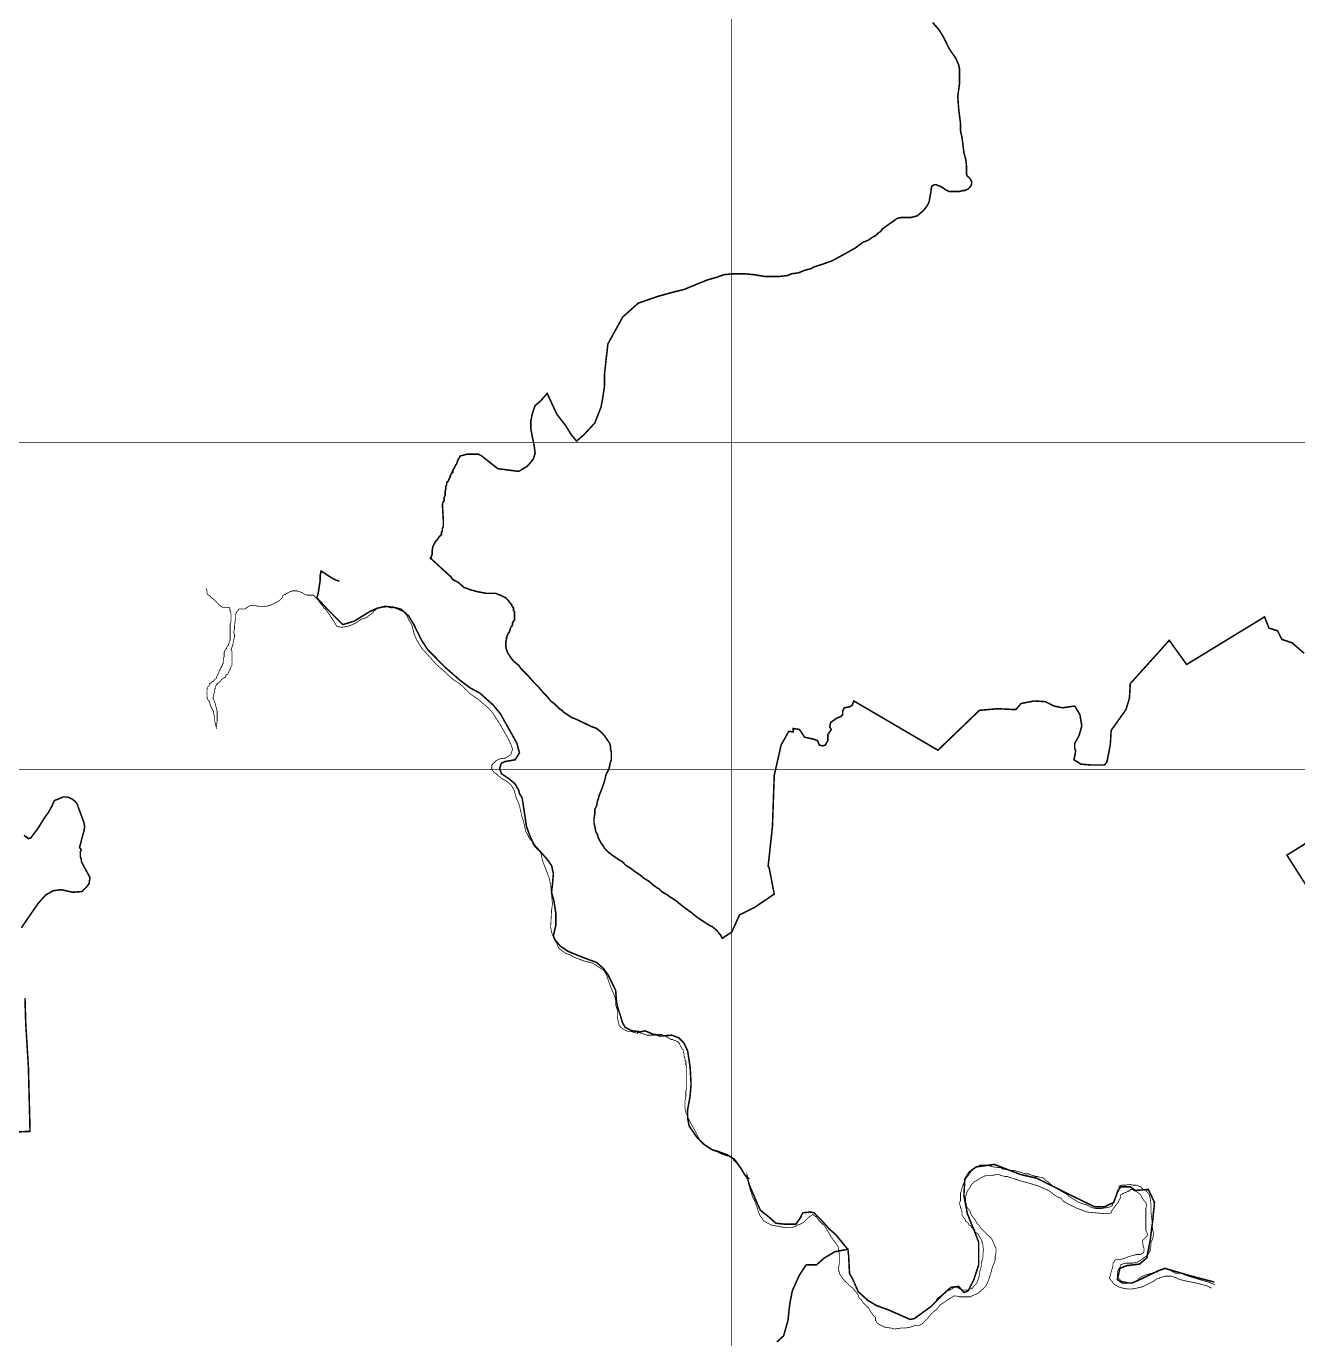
# Model space of a CAD drawing. Header units: millimetres. Extents: x -3588 to 75209, y -3737 to 38254.
# Drawn here: x 24663 to 26652, y 17269 to 19322 of the extents above; entities that cross this region are included whole.
import ezdxf

# ---------------------------------------------------------------- set-up
doc = ezdxf.new("R2010")
doc.units = ezdxf.units.MM
doc.layers.add('P', color=253, linetype='Continuous')

msp = doc.modelspace()

# ---------------------------------------------------------------- linework, layer by layer
at = {"layer": 'P'}
for points, const_width in [([(25766.183, 12020.295), (25766.183, 21346.523)], 1.2), ([(26080.655, 19327.59), (26090.242, 19316.58), (26097.027, 19305.857), (26106.341, 19286.941), (26117.352, 19270.569), (26121.305, 19261.255), (26122.713, 19254.485), (26122.713, 19240.93), (26122.713, 19232.752), (26119.881, 19212.428), (26121.305, 19192.103), (26122.713, 19181.092), (26124.122, 19170.37), (26124.122, 19158.223), (26126.666, 19147.213), (26128.074, 19135.082), (26129.483, 19124.343), (26132.315, 19113.333), (26133.436, 19104.018), (26133.436, 19094.432), (26133.436, 19090.479), (26134.844, 19087.647), (26136.268, 19086.238), (26139.085, 19083.694), (26141.63, 19078.333), (26141.63, 19075.516), (26140.205, 19071.563), (26136.268, 19067.322), (26130.891, 19064.793), (26128.074, 19064.793), (26122.713, 19063.369), (26118.76, 19063.369), (26113.111, 19063.369), (26106.341, 19063.369), (26100.98, 19065.914), (26097.027, 19068.746), (26092.786, 19071.563), (26088.833, 19072.683), (26086.017, 19074.108), (26083.472, 19074.108), (26079.231, 19071.563), (26078.111, 19067.322), (26078.111, 19064.793), (26076.703, 19056.599), (26075.294, 19048.422), (26073.87, 19044.469), (26071.341, 19040.228), (26068.509, 19036.275), (26064.556, 19032.034), (26056.378, 19025.264), (26046.776, 19022.72), (26040.006, 19022.72), (26031.812, 19022.72), (26025.043, 19021.311), (26002.173, 19004.94), (25999.357, 19000.987), (25995.404, 18998.17), (25991.163, 18994.217), (25985.801, 18991.384), (25980.44, 18987.447), (25970.838, 18983.495), (25960.116, 18975.301), (25947.969, 18968.531), (25938.382, 18963.17), (25923.419, 18954.976), (25908.456, 18949.615), (25894.9, 18945.374), (25890.947, 18942.845), (25880.225, 18940.012), (25870.623, 18936.06), (25859.9, 18934.651), (25853.131, 18931.835), (25840.712, 18930.41), (25828.565, 18930.41), (25823.204, 18930.41), (25817.842, 18930.41), (25801.471, 18933.243), (25785.371, 18934.651), (25768.999, 18934.651), (25754.036, 18933.243), (25743.313, 18929.29), (25728.35, 18925.049), (25708.025, 18916.871), (25691.653, 18910.085), (25670.208, 18904.724), (25651.004, 18899.363), (25619.957, 18888.641), (25595.679, 18866.907), (25572.538, 18824.85), (25567.176, 18777.415), (25567.176, 18758.498), (25564.344, 18739.598), (25561.799, 18726.043), (25552.213, 18701.477), (25534.705, 18682.577), (25523.694, 18672.974), (25515.516, 18682.577), (25506.202, 18697.524), (25492.647, 18715.032), (25477.684, 18747.488), (25466.961, 18735.357), (25458.767, 18728.587), (25454.542, 18716.441), (25451.998, 18704.31), (25451.998, 18692.163), (25454.542, 18678.624), (25457.359, 18665.069), (25458.767, 18654.058), (25455.951, 18644.744), (25446.636, 18633.733), (25433.081, 18625.539), (25400.338, 18629.78), (25374.652, 18650.105), (25369.29, 18652.65), (25363.929, 18652.65), (25352.919, 18652.65), (25343.604, 18650.105), (25342.18, 18650.105), (25340.772, 18648.697), (25340.772, 18647.289), (25339.363, 18645.864), (25338.227, 18644.744), (25338.227, 18643.336), (25336.819, 18640.503), (25336.819, 18639.095), (25335.411, 18636.55), (25334.002, 18635.142), (25334.002, 18633.733), (25332.594, 18632.325), (25332.594, 18631.189), (25331.458, 18629.78), (25330.049, 18626.964), (25330.049, 18624.419), (25328.641, 18624.419), (25328.641, 18623.011), (25327.217, 18621.603), (25327.217, 18620.178), (25325.808, 18618.77), (25325.808, 18617.65), (25325.808, 18616.225), (25324.688, 18614.817), (25323.28, 18612), (25323.28, 18610.864), (25321.855, 18609.456), (25320.447, 18608.047), (25320.447, 18606.639), (25320.447, 18604.095), (25319.039, 18602.686), (25319.039, 18601.278), (25319.039, 18598.445), (25319.039, 18597.325), (25317.903, 18594.492), (25317.903, 18593.084), (25317.903, 18591.676), (25317.903, 18590.539), (25317.903, 18589.131), (25317.903, 18587.723), (25316.494, 18584.89), (25316.494, 18583.77), (25316.494, 18582.361), (25316.494, 18580.953), (25316.494, 18579.529), (25315.086, 18578.12), (25313.678, 18574.168), (25315.086, 18549.89), (25315.086, 18545.665), (25315.086, 18543.12), (25315.086, 18538.879), (25313.678, 18536.351), (25313.678, 18534.926), (25313.678, 18532.11), (25312.269, 18530.701), (25312.269, 18526.749), (25308.316, 18522.796), (25305.484, 18518.555), (25302.955, 18516.026), (25300.122, 18510.377), (25298.714, 18507.832), (25297.578, 18501.063), (25297.578, 18496.822), (25297.578, 18495.701), (25296.169, 18491.46), (25294.761, 18490.052), (25327.217, 18460.413), (25330.049, 18456.172), (25338.227, 18452.219), (25347.541, 18444.041), (25358.552, 18440.088), (25369.29, 18437.256), (25382.83, 18434.727), (25385.662, 18434.727), (25388.191, 18434.727), (25389.615, 18434.727), (25392.432, 18434.727), (25393.568, 18434.727), (25394.976, 18434.727), (25397.793, 18434.727), (25400.338, 18433.303), (25404.579, 18431.895), (25407.107, 18430.486), (25409.94, 18429.078), (25412.757, 18427.942), (25413.893, 18426.533), (25416.709, 18423.717), (25418.118, 18422.292), (25418.118, 18421.172), (25419.526, 18419.764), (25420.662, 18418.355), (25422.071, 18416.931), (25422.071, 18415.523), (25423.479, 18414.402), (25424.903, 18411.57), (25424.903, 18408.753), (25424.903, 18407.617), (25426.312, 18406.209), (25426.312, 18404.8), (25426.312, 18401.968), (25426.312, 18400.847), (25426.312, 18398.031), (25426.312, 18396.606), (25426.312, 18394.078), (25426.312, 18392.653), (25424.903, 18391.245), (25423.479, 18388.428), (25423.479, 18385.884), (25422.071, 18383.067), (25420.662, 18381.643), (25419.526, 18377.706), (25418.118, 18373.753), (25416.709, 18372.329), (25415.301, 18369.512), (25415.301, 18368.104), (25413.893, 18365.559), (25413.893, 18362.743), (25412.757, 18358.79), (25412.757, 18357.381), (25412.757, 18353.428), (25412.757, 18352.004), (25413.893, 18346.643), (25415.301, 18343.826), (25415.301, 18342.418), (25418.118, 18338.465), (25420.662, 18334.224), (25424.903, 18328.863), (25433.081, 18322.093), (25437.034, 18316.732), (25442.395, 18311.355), (25446.636, 18307.13), (25455.951, 18296.407), (25464.128, 18288.213), (25470.914, 18280.019), (25477.684, 18273.25), (25483.045, 18266.48), (25488.406, 18262.527), (25494.055, 18257.166), (25496.6, 18254.333), (25500.825, 18251.805), (25503.37, 18248.972), (25507.611, 18246.155), (25515.516, 18240.794), (25522.286, 18238.25), (25525.103, 18236.841), (25548.26, 18225.831), (25552.213, 18224.694), (25555.03, 18223.286), (25561.799, 18217.925), (25564.344, 18215.108), (25567.176, 18212.276), (25569.705, 18208.323), (25572.538, 18204.37), (25575.354, 18200.145), (25576.491, 18196.192), (25576.491, 18191.951), (25577.899, 18186.59), (25577.899, 18179.82), (25577.899, 18174.459), (25576.491, 18170.506), (25575.354, 18164.857), (25573.946, 18159.495), (25569.705, 18151.301), (25567.176, 18140.579), (25564.344, 18132.385), (25561.799, 18125.616), (25558.982, 18118.846), (25557.574, 18113.485), (25556.166, 18109.532), (25555.03, 18102.746), (25552.213, 18097.097), (25552.213, 18090.327), (25550.789, 18082.421), (25550.789, 18075.652), (25552.213, 18070.003), (25553.621, 18062.097), (25556.166, 18057.872), (25557.574, 18052.511), (25558.982, 18049.678), (25561.799, 18044.317), (25565.752, 18038.955), (25567.176, 18036.123), (25572.538, 18030.761), (25573.946, 18029.353), (25579.307, 18025.4), (25583.26, 18022.584), (25588.909, 18018.631), (25595.679, 18014.678), (25598.224, 18011.861), (25601.04, 18009.028), (25607.826, 18005.076), (25614.595, 17999.714), (25622.773, 17994.353), (25629.559, 17988.704), (25636.328, 17984.751), (25644.234, 17977.981), (25649.884, 17974.028), (25652.412, 17972.62), (25656.653, 17968.379), (25660.606, 17965.834), (25665.967, 17963.018), (25668.8, 17960.473), (25671.329, 17959.065), (25675.569, 17956.248), (25679.522, 17953.704), (25686.292, 17948.054), (25693.062, 17942.693), (25702.664, 17935.923), (25710.858, 17929.138), (25718.764, 17923.777), (25731.182, 17915.599), (25736.544, 17913.054), (25737.952, 17911.646), (25743.313, 17907.405), (25745.858, 17903.452), (25748.674, 17900.635), (25751.507, 17895.274), (25766.183, 17904.86), (25778.601, 17931.971), (25802.879, 17944.101), (25832.806, 17964.426), (25824.612, 18006.484), (25823.204, 18007.908), (25829.973, 18070.003), (25832.806, 18150.181), (25843.528, 18197.6), (25855.659, 18219.045), (25862.445, 18217.925), (25862.445, 18223.286), (25872.047, 18221.878), (25875.984, 18216.517), (25880.225, 18209.731), (25893.78, 18206.914), (25900.55, 18204.37), (25903.094, 18197.6), (25908.456, 18196.192), (25912.697, 18197.6), (25916.633, 18204.37), (25916.633, 18213.684), (25922.011, 18221.878), (25919.466, 18225.831), (25920.874, 18232.6), (25930.189, 18239.37), (25936.958, 18242.203), (25939.791, 18245.019), (25939.791, 18250.38), (25942.335, 18255.758), (25950.513, 18257.166), (25954.754, 18259.695), (25957.283, 18266.48), (26088.833, 18189.406), (26153.76, 18251.805), (26182.279, 18254.333), (26210.782, 18252.925), (26218.976, 18262.527), (26239.3, 18266.48), (26256.792, 18265.344), (26270.347, 18258.574), (26283.903, 18255.758), (26302.803, 18258.574), (26310.997, 18245.019), (26313.814, 18227.239), (26309.589, 18212.276), (26302.803, 18200.145), (26302.803, 18191.951), (26304.227, 18189.406), (26304.227, 18187.998), (26301.683, 18174.459), (26312.405, 18167.673), (26328.777, 18166.265), (26349.102, 18166.265), (26353.055, 18170.506), (26358.416, 18197.6), (26359.84, 18220.47), (26382.982, 18252.925), (26388.343, 18270.705), (26389.751, 18293.574), (26450.725, 18361.318), (26477.836, 18323.501), (26599.784, 18398.031), (26606.553, 18380.523), (26620.109, 18376.282), (26626.878, 18362.743), (26642.962, 18357.381), (26644.386, 18355.957), (26661.878, 18340.993)], 2.417), ([(26521.014, 17357.517), (26480.364, 17368.24), (26443.956, 17378.962), (26432.945, 17375.009), (26401.898, 17360.046), (26392.296, 17356.093), (26377.332, 17356.093), (26369.426, 17361.47), (26371.971, 17372.193), (26373.379, 17378.962), (26384.102, 17383.203), (26404.427, 17385.732), (26415.437, 17395.334), (26420.814, 17422.444), (26424.751, 17453.492), (26427.584, 17481.994), (26417.982, 17502.319), (26397.657, 17500.911), (26389.751, 17506.56), (26374.788, 17506.56), (26370.563, 17500.911), (26363.777, 17481.994), (26349.102, 17475.225), (26334.138, 17475.225), (26297.442, 17493.005), (26243.253, 17520.115), (26218.976, 17525.476), (26176.918, 17541.56), (26148.399, 17537.607), (26137.677, 17529.429), (26130.891, 17518.691), (26129.483, 17493.005), (26134.844, 17464.502), (26146.991, 17434.575), (26152.64, 17419.612), (26152.64, 17404.936), (26152.64, 17384.612), (26144.446, 17360.046), (26136.268, 17343.962), (26129.483, 17341.146), (26121.305, 17350.732), (26109.158, 17349.323), (26095.619, 17337.193), (26078.111, 17319.396), (26052.137, 17300.496), (26045.367, 17299.072), (26011.487, 17314.035), (25992.571, 17320.821), (25979.032, 17328.999), (25964.068, 17342.554), (25955.875, 17361.47), (25950.513, 17371.056), (25949.105, 17399.287), (25947.969, 17408.889), (25946.56, 17410.298), (25928.78, 17432.031), (25919.466, 17439.936), (25907.319, 17453.492), (25894.9, 17465.91), (25889.539, 17467.031), (25877.408, 17465.91), (25873.455, 17457.717), (25866.67, 17448.13), (25848.89, 17448.13), (25835.335, 17449.539), (25824.612, 17459.141), (25811.073, 17469.863), (25804.287, 17484.827), (25801.471, 17491.596), (25793.277, 17510.513), (25790.748, 17521.235), (25790.748, 17520.115), (25792.157, 17520.115), (25786.507, 17525.476), (25781.146, 17534.79), (25770.423, 17549.754), (25759.413, 17556.523), (25744.722, 17561.885), (25735.135, 17564.717), (25722.988, 17572.895), (25711.978, 17583.618), (25699.847, 17601.414), (25697.303, 17613.545), (25697.303, 17627.1), (25701.255, 17648.833), (25702.664, 17667.749), (25701.255, 17693.435), (25697.303, 17719.121), (25691.653, 17731.252), (25683.747, 17739.446), (25672.737, 17743.687), (25653.836, 17742.263), (25647.051, 17744.807), (25644.234, 17744.807), (25630.679, 17750.456), (25623.91, 17749.048), (25610.354, 17750.456), (25599.632, 17755.818), (25595.679, 17762.587), (25592.862, 17771.901), (25587.501, 17788.289), (25586.077, 17796.467), (25584.668, 17813.975), (25579.307, 17824.986), (25572.538, 17838.525), (25565.752, 17847.839), (25555.03, 17857.441), (25544.019, 17861.394), (25526.527, 17868.164), (25510.139, 17874.949), (25498.008, 17883.127), (25489.814, 17892.729), (25487.286, 17899.499), (25491.239, 17915.599), (25491.239, 17933.379), (25488.406, 17952.295), (25484.453, 17967.259), (25485.877, 17979.39), (25487.286, 17996.898), (25484.453, 18009.028), (25477.684, 18018.631), (25466.961, 18030.761), (25457.359, 18040.364), (25450.589, 18055.327), (25445.228, 18070.003), (25442.395, 18089.207), (25438.442, 18114.893), (25434.217, 18121.663), (25433.081, 18127.024), (25427.432, 18136.626), (25418.118, 18144.532), (25405.987, 18152.71), (25403.154, 18160.904), (25405.987, 18169.082), (25411.348, 18171.626), (25427.432, 18174.459), (25434.217, 18185.181), (25430.265, 18200.145), (25422.071, 18215.108), (25418.118, 18221.878), (25404.579, 18246.155), (25393.568, 18259.695), (25372.107, 18278.899), (25357.144, 18286.805), (25340.772, 18299.224), (25319.039, 18318.14), (25306.892, 18330.271), (25290.808, 18346.643), (25281.206, 18361.318), (25269.075, 18385.884), (25260.881, 18399.439), (25248.75, 18410.162), (25237.74, 18412.978), (25224.185, 18414.402), (25212.054, 18411.57), (25199.907, 18406.209), (25175.63, 18391.245), (25157.849, 18385.884), (25147.127, 18396.606), (25133.572, 18410.162), (25117.2, 18427.942), (25118.608, 18431.895), (25120.033, 18438.68), (25121.441, 18448.266), (25122.561, 18455.052), (25122.561, 18462.942), (25123.97, 18469.727), (25136.116, 18461.822), (25142.886, 18457.581), (25145.719, 18456.172), (25152.488, 18453.628)], 2.417), ([(26517.061, 17347.915), (26511.699, 17350.732), (26503.522, 17353.276), (26492.511, 17356.093), (26485.725, 17357.517), (26478.956, 17358.638), (26473.595, 17360.046), (26466.825, 17361.47), (26461.464, 17364.287), (26453.27, 17366.831), (26447.909, 17366.831), (26445.076, 17366.831), (26439.715, 17365.407), (26435.762, 17364.287), (26434.354, 17362.879), (26431.537, 17362.879), (26426.176, 17358.638), (26415.437, 17353.276), (26410.076, 17350.732), (26405.851, 17349.323), (26399.065, 17347.915), (26390.887, 17346.507), (26386.935, 17346.507), (26378.741, 17347.915), (26373.379, 17349.323), (26368.018, 17351.868), (26363.777, 17354.685), (26361.249, 17358.638), (26358.416, 17361.47), (26357.008, 17364.287), (26358.416, 17366.831), (26359.84, 17373.601), (26361.249, 17377.842), (26362.657, 17383.203), (26362.657, 17387.156), (26363.777, 17388.565), (26366.61, 17392.517), (26371.971, 17392.517), (26378.741, 17393.926), (26385.526, 17396.742), (26389.751, 17398.167), (26395.112, 17399.287), (26399.065, 17400.695), (26403.306, 17400.695), (26405.851, 17400.695), (26408.668, 17402.12), (26411.212, 17404.936), (26411.212, 17407.481), (26411.212, 17410.298), (26410.076, 17412.842), (26408.668, 17422.444), (26412.62, 17426.381), (26415.437, 17429.214), (26416.861, 17432.031), (26415.437, 17435.984), (26414.029, 17438.816), (26414.029, 17464.502), (26414.029, 17468.455), (26414.029, 17472.68), (26415.437, 17478.041), (26414.029, 17481.994), (26411.212, 17484.827), (26408.668, 17488.78), (26405.851, 17494.141), (26400.49, 17498.366), (26397.657, 17499.79), (26395.112, 17500.911), (26393.704, 17502.319), (26392.296, 17502.319), (26389.751, 17502.319), (26388.343, 17499.79), (26385.526, 17499.79), (26384.102, 17498.366), (26380.165, 17496.958), (26377.332, 17495.549), (26376.212, 17494.141), (26374.788, 17494.141), (26374.788, 17491.596), (26374.788, 17490.188), (26370.563, 17481.994), (26361.249, 17469.863), (26359.84, 17465.91), (26355.887, 17464.502), (26350.238, 17464.502), (26322.007, 17467.031), (26307.044, 17472.68), (26290.672, 17480.586), (26288.128, 17481.994), (26283.903, 17484.827), (26281.358, 17488.78), (26277.117, 17490.188), (26270.347, 17494.141), (26263.578, 17499.79), (26255.384, 17503.743), (26248.614, 17506.56), (26246.07, 17507.68), (26232.515, 17511.921), (26222.928, 17514.466), (26217.567, 17515.874), (26209.373, 17518.691), (26201.179, 17521.235), (26197.243, 17522.644), (26194.41, 17522.644), (26187.64, 17524.068), (26185.096, 17525.476), (26182.279, 17525.476), (26178.326, 17525.476), (26172.965, 17524.068), (26168.724, 17524.068), (26164.771, 17524.068), (26159.41, 17522.644), (26158.001, 17521.235), (26155.169, 17520.115), (26151.216, 17517.282), (26145.855, 17514.466), (26143.038, 17511.921), (26141.63, 17510.513), (26140.205, 17507.68), (26137.677, 17503.743), (26134.844, 17499.79), (26133.436, 17495.549), (26133.436, 17494.141), (26132.315, 17493.005), (26132.315, 17491.596), (26132.315, 17487.355), (26132.315, 17481.994), (26133.436, 17479.466), (26133.436, 17476.633), (26134.844, 17473.816), (26139.085, 17468.455), (26140.205, 17464.502), (26141.63, 17461.669), (26146.991, 17454.9), (26149.808, 17449.539), (26153.76, 17445.586), (26155.169, 17442.769), (26158.001, 17439.936), (26163.363, 17434.575), (26168.724, 17429.214), (26172.965, 17425.261), (26174.085, 17422.444), (26175.493, 17419.612), (26178.326, 17412.842), (26179.734, 17410.298), (26179.734, 17406.057), (26179.734, 17403.528), (26178.326, 17398.167), (26178.326, 17392.517), (26176.918, 17387.156), (26174.085, 17381.795), (26172.965, 17376.418), (26170.132, 17366.831), (26167.316, 17358.638), (26164.771, 17353.276), (26163.363, 17350.732), (26160.53, 17347.915), (26151.216, 17339.721), (26141.63, 17335.768), (26140.205, 17334.36), (26139.085, 17334.36), (26137.677, 17334.36), (26134.844, 17334.36), (26129.483, 17334.36), (26125.53, 17334.36), (26122.713, 17334.36), (26117.352, 17335.768), (26114.519, 17335.768), (26113.111, 17335.768), (26111.991, 17334.36), (26109.158, 17332.952), (26100.98, 17327.59), (26097.027, 17324.758), (26092.786, 17322.229), (26086.017, 17314.035), (26082.064, 17311.219), (26078.111, 17307.266), (26072.462, 17300.496), (26065.692, 17293.71), (26064.556, 17292.302), (26061.739, 17290.894), (26058.906, 17289.758), (26053.545, 17289.758), (26049.592, 17288.349), (26045.367, 17286.941), (26037.461, 17285.533), (26034.645, 17285.533), (26030.692, 17285.533), (26021.09, 17284.108), (26019.681, 17284.108), (26015.728, 17285.533), (26006.126, 17286.941), (26002.173, 17288.349), (26000.765, 17289.758), (25999.357, 17289.758), (25997.932, 17290.894), (25995.404, 17292.302), (25992.571, 17295.119), (25992.571, 17296.543), (25991.163, 17297.663), (25991.163, 17301.904), (25990.042, 17303.313), (25987.21, 17305.857), (25984.393, 17310.082), (25980.44, 17316.868), (25977.608, 17319.396), (25975.079, 17322.229), (25972.246, 17324.758), (25968.293, 17330.407), (25965.477, 17332.952), (25964.068, 17337.193), (25961.524, 17341.146), (25958.707, 17343.962), (25955.875, 17347.915), (25951.922, 17350.732), (25946.56, 17356.093), (25943.744, 17358.638), (25941.199, 17361.47), (25935.55, 17369.648), (25934.43, 17372.193), (25934.43, 17373.601), (25933.021, 17376.418), (25933.021, 17377.842), (25934.43, 17385.732), (25934.43, 17389.973), (25934.43, 17393.926), (25934.43, 17402.12), (25933.021, 17410.298), (25933.021, 17412.842), (25928.78, 17418.491), (25922.011, 17427.806), (25918.058, 17434.575), (25914.105, 17441.345), (25911.272, 17445.586), (25908.456, 17448.13), (25903.094, 17453.492), (25900.55, 17456.308), (25899.141, 17459.141), (25894.9, 17461.669), (25893.78, 17463.094), (25892.372, 17463.094), (25890.947, 17461.669), (25886.995, 17459.141), (25884.178, 17456.308), (25881.361, 17453.492), (25880.225, 17452.355), (25878.817, 17450.947), (25873.455, 17448.13), (25869.214, 17446.706), (25865.261, 17444.177), (25863.853, 17444.177), (25861.037, 17442.769), (25858.492, 17442.769), (25855.659, 17442.769), (25853.131, 17442.769), (25850.298, 17442.769), (25842.12, 17444.177), (25833.926, 17445.586), (25828.565, 17446.706), (25823.204, 17449.539), (25820.387, 17450.947), (25817.842, 17452.355), (25815.01, 17454.9), (25813.602, 17457.717), (25811.073, 17460.261), (25808.24, 17467.031), (25805.696, 17475.225), (25801.471, 17486.235), (25798.926, 17490.188), (25797.518, 17495.549), (25794.685, 17503.743), (25793.277, 17510.513), (25792.157, 17514.466), (25790.748, 17517.282), (25789.324, 17521.235), (25787.916, 17522.644), (25785.371, 17528.005), (25783.963, 17529.429), (25782.554, 17532.246), (25781.146, 17534.79), (25778.601, 17537.607), (25775.785, 17541.56), (25771.832, 17545.801), (25768.999, 17548.33), (25767.591, 17551.162), (25765.046, 17552.571), (25763.638, 17553.979), (25758.277, 17555.115), (25754.036, 17556.523), (25750.099, 17557.932), (25744.722, 17560.764), (25733.711, 17564.717), (25728.35, 17568.654), (25724.397, 17571.487), (25721.58, 17572.895), (25720.172, 17575.44), (25717.627, 17576.848), (25716.219, 17579.665), (25711.978, 17587.859), (25708.025, 17595.765), (25704.072, 17602.534), (25699.847, 17610.728), (25694.486, 17622.859), (25694.486, 17625.692), (25693.062, 17628.508), (25693.062, 17631.053), (25693.062, 17632.461), (25693.062, 17640.639), (25694.486, 17647.425), (25694.486, 17651.377), (25694.486, 17656.739), (25695.894, 17662.388), (25695.894, 17667.749), (25695.894, 17669.158), (25695.894, 17670.278), (25695.894, 17674.519), (25695.894, 17675.927), (25695.894, 17677.063), (25695.894, 17678.472), (25695.894, 17679.88), (25695.894, 17681.288), (25695.894, 17682.713), (25695.894, 17683.833), (25695.894, 17685.241), (25695.894, 17686.666), (25695.894, 17688.074), (25695.894, 17689.482), (25695.894, 17690.603), (25695.894, 17692.027), (25695.894, 17693.435), (25695.894, 17694.844), (25695.894, 17696.252), (25694.486, 17697.388), (25694.486, 17698.796), (25694.486, 17700.205), (25694.486, 17701.613), (25694.486, 17703.037), (25693.062, 17704.158), (25693.062, 17705.566), (25693.062, 17706.99), (25693.062, 17708.399), (25691.653, 17709.807), (25691.653, 17710.927), (25691.653, 17712.352), (25691.653, 17713.76), (25691.653, 17715.168), (25690.533, 17716.577), (25690.533, 17717.713), (25690.533, 17719.121), (25690.533, 17720.53), (25689.125, 17721.938), (25687.7, 17723.362), (25687.7, 17724.482), (25686.292, 17725.891), (25686.292, 17727.315), (25684.884, 17728.723), (25684.884, 17730.132), (25683.747, 17731.252), (25682.339, 17732.676), (25682.339, 17734.085), (25680.931, 17734.085), (25679.522, 17734.085), (25678.114, 17735.493), (25676.978, 17735.493), (25675.569, 17735.493), (25674.161, 17736.901), (25672.737, 17736.901), (25671.329, 17736.901), (25664.559, 17740.854), (25656.653, 17744.807), (25651.004, 17744.807), (25647.051, 17743.687), (25644.234, 17743.687), (25641.69, 17743.687), (25638.873, 17743.687), (25633.512, 17743.687), (25626.726, 17746.215), (25621.365, 17747.64), (25618.548, 17747.64), (25618.548, 17746.215), (25616.004, 17747.64), (25614.595, 17747.64), (25610.354, 17749.048), (25604.993, 17749.048), (25599.632, 17751.577), (25596.815, 17753.001), (25592.862, 17755.818), (25590.03, 17759.771), (25588.909, 17764.012), (25587.501, 17771.901), (25587.501, 17776.142), (25587.501, 17782.912), (25584.668, 17791.106), (25584.668, 17795.059), (25584.668, 17797.875), (25583.26, 17804.661), (25577.899, 17816.792), (25573.946, 17827.514), (25569.705, 17839.661), (25565.752, 17845.31), (25557.574, 17850.672), (25549.38, 17856.033), (25534.705, 17859.986), (25519.741, 17865.635), (25512.972, 17869.588), (25504.778, 17872.405), (25501.961, 17874.949), (25496.6, 17879.174), (25494.055, 17883.127), (25492.647, 17887.08), (25488.406, 17893.85), (25484.453, 17904.86), (25483.045, 17913.054), (25484.453, 17938.74), (25485.877, 17949.463), (25484.453, 17963.018), (25483.045, 17979.39), (25480.5, 17990.112), (25476.275, 18001.123), (25470.914, 18014.678), (25469.49, 18020.039), (25468.081, 18026.809), (25464.128, 18035.002), (25460.176, 18038.955), (25457.359, 18042.908), (25455.951, 18045.725), (25451.998, 18048.558), (25449.165, 18052.511), (25446.636, 18057.872), (25443.804, 18063.233), (25442.395, 18070.003), (25440.987, 18076.772), (25437.034, 18089.207), (25437.034, 18090.327), (25434.217, 18102.746), (25428.84, 18116.301), (25426.312, 18125.616), (25422.071, 18133.809), (25418.118, 18137.746), (25412.757, 18141.987), (25407.107, 18144.532), (25399.201, 18151.301), (25397.793, 18152.71), (25394.976, 18154.134), (25391.023, 18159.495), (25391.023, 18166.265), (25397.793, 18173.035), (25403.154, 18175.867), (25412.757, 18177.275), (25420.662, 18182.637), (25423.479, 18190.831), (25420.662, 18198.72), (25415.301, 18209.731), (25404.579, 18228.647), (25392.432, 18247.564), (25386.782, 18254.333), (25369.29, 18269.297), (25357.144, 18277.491), (25342.18, 18292.454), (25330.049, 18300.344), (25316.494, 18312.779), (25304.363, 18323.501), (25294.761, 18334.224), (25281.206, 18349.187), (25273.028, 18362.743), (25269.075, 18372.329), (25266.243, 18384.476), (25260.881, 18394.078), (25255.52, 18404.8), (25243.389, 18410.162), (25236.604, 18412.978), (25235.195, 18411.57), (25229.834, 18412.978), (25227.017, 18414.402), (25225.593, 18414.402), (25223.065, 18412.978), (25217.415, 18412.978), (25210.646, 18410.162), (25209.509, 18408.753), (25206.693, 18407.617), (25205.268, 18404.8), (25199.907, 18400.847), (25194.546, 18396.606), (25186.368, 18394.078), (25178.174, 18388.428), (25169.996, 18384.476), (25164.619, 18383.067), (25156.441, 18381.643), (25148.535, 18383.067), (25142.886, 18392.653), (25137.525, 18400.847), (25133.572, 18406.209), (25130.755, 18410.162), (25128.211, 18411.57), (25126.802, 18414.402), (25122.561, 18419.764), (25118.608, 18425.125), (25117.2, 18426.533), (25111.839, 18431.895), (25102.236, 18431.895), (25098.284, 18433.303), (25094.331, 18435.847), (25086.153, 18438.68), (25081.912, 18438.68), (25079.383, 18438.68), (25075.142, 18437.256), (25072.598, 18435.847), (25069.781, 18434.727), (25068.373, 18433.303), (25064.42, 18431.895), (25062.995, 18427.942), (25059.058, 18423.717), (25054.817, 18421.172), (25049.456, 18418.355), (25042.671, 18415.523), (25037.309, 18414.402), (25033.356, 18414.402), (25026.587, 18414.402), (25020.938, 18415.523), (25015.576, 18415.523), (25013.032, 18415.523), (25010.215, 18414.402), (25004.854, 18410.162), (24999.493, 18410.162), (24995.252, 18410.162), (24993.843, 18407.617), (24991.299, 18404.8), (24989.89, 18400.847), (24989.89, 18399.439), (24989.89, 18398.031), (24989.89, 18396.606), (24989.89, 18395.198), (24989.89, 18394.078), (24988.482, 18383.067), (24988.482, 18379.114), (24987.074, 18373.753), (24988.482, 18370.92), (24988.482, 18366.967), (24987.074, 18361.318), (24985.937, 18354.549), (24983.121, 18346.643), (24984.529, 18343.826), (24984.529, 18337.057), (24984.529, 18328.863), (24984.529, 18327.454), (24984.529, 18324.91), (24984.529, 18323.501), (24984.529, 18322.093), (24983.121, 18320.669), (24983.121, 18319.548), (24981.697, 18316.732), (24981.697, 18315.308), (24980.288, 18313.899), (24979.168, 18311.355), (24977.76, 18308.538), (24974.927, 18307.13), (24974.927, 18305.993), (24973.519, 18303.177), (24972.382, 18303.177), (24970.974, 18301.768), (24968.157, 18300.344), (24966.749, 18297.815), (24965.613, 18296.407), (24962.796, 18294.983), (24961.372, 18293.574), (24961.372, 18292.454), (24959.963, 18291.03), (24958.843, 18289.622), (24958.843, 18286.805), (24957.435, 18284.26), (24957.435, 18281.444), (24957.435, 18280.019), (24956.011, 18277.491), (24956.011, 18274.658), (24954.602, 18272.129), (24956.011, 18269.297), (24956.011, 18267.889), (24957.435, 18265.344), (24957.435, 18263.936), (24958.843, 18261.119), (24958.843, 18259.695), (24959.963, 18255.758), (24961.372, 18250.38), (24961.372, 18246.155), (24961.372, 18245.019), (24961.372, 18243.611), (24961.372, 18242.203), (24961.372, 18239.37), (24961.372, 18235.433), (24959.963, 18224.694), (24957.435, 18235.433), (24957.435, 18238.25), (24957.435, 18240.794), (24957.435, 18243.611), (24956.011, 18245.019), (24956.011, 18246.155), (24956.011, 18248.972), (24950.649, 18259.695), (24949.241, 18266.48), (24947.833, 18266.48), (24946.424, 18269.297), (24946.424, 18270.705), (24945.288, 18273.25), (24945.288, 18276.082), (24945.288, 18278.899), (24945.288, 18281.444), (24945.288, 18284.26), (24946.424, 18286.805), (24946.424, 18288.213), (24949.241, 18291.03), (24949.241, 18293.574), (24952.058, 18294.983), (24953.194, 18296.407), (24956.011, 18297.815), (24957.435, 18300.344), (24959.963, 18301.768), (24959.963, 18303.177), (24961.372, 18305.993), (24962.796, 18308.538), (24964.204, 18311.355), (24964.204, 18312.779), (24965.613, 18313.899), (24965.613, 18315.308), (24966.749, 18318.14), (24968.157, 18319.548), (24968.157, 18320.669), (24969.566, 18322.093), (24969.566, 18323.501), (24970.974, 18326.318), (24970.974, 18328.863), (24970.974, 18330.271), (24970.974, 18333.104), (24970.974, 18334.224), (24972.382, 18335.632), (24972.382, 18337.057), (24972.382, 18339.873), (24972.382, 18342.418), (24973.519, 18345.234), (24974.927, 18347.779), (24976.335, 18349.187), (24976.335, 18350.596), (24977.76, 18352.004), (24979.168, 18354.549), (24979.168, 18355.957), (24980.288, 18357.381), (24980.288, 18358.79), (24981.697, 18361.318), (24981.697, 18364.151), (24981.697, 18365.559), (24981.697, 18366.967), (24981.697, 18369.512), (24981.697, 18372.329), (24981.697, 18373.753), (24981.697, 18376.282), (24981.697, 18379.114), (24981.697, 18381.643), (24981.697, 18384.476), (24981.697, 18385.884), (24981.697, 18387.292), (24983.121, 18389.837), (24983.121, 18391.245), (24983.121, 18394.078), (24983.121, 18396.606), (24983.121, 18398.031), (24983.121, 18400.847), (24983.121, 18403.392), (24981.697, 18406.209), (24981.697, 18408.753), (24980.288, 18412.978), (24976.335, 18412.978), (24973.519, 18412.978), (24970.974, 18412.978), (24969.566, 18412.978), (24968.157, 18414.402), (24965.613, 18415.523), (24964.204, 18416.931), (24961.372, 18419.764), (24959.963, 18421.172), (24957.435, 18423.717), (24956.011, 18425.125), (24954.602, 18426.533), (24952.058, 18427.942), (24950.649, 18430.486), (24947.833, 18431.895), (24946.424, 18433.303), (24945.288, 18435.847), (24945.288, 18438.68), (24943.88, 18442.617)], 1.2), ([(24659.334, 18056.447), (24661.878, 18053.919), (24663.287, 18053.919), (24666.103, 18051.086), (24670.056, 18052.511), (24682.203, 18068.882), (24690.381, 18082.421), (24697.15, 18091.736), (24702.528, 18101.338), (24706.753, 18110.652), (24720.308, 18116.301), (24727.077, 18116.301), (24733.863, 18113.485), (24739.224, 18109.532), (24743.177, 18103.882), (24743.177, 18102.746), (24752.763, 18076.772), (24754.188, 18070.003), (24752.763, 18062.097), (24749.947, 18052.511), (24747.402, 18041.772), (24745.994, 18037.547), (24748.81, 18033.594), (24747.402, 18030.761), (24747.402, 18028.233), (24747.402, 18022.584), (24748.81, 18018.631), (24748.81, 18015.798), (24754.188, 18005.076), (24758.125, 17998.306), (24762.366, 17990.112), (24760.957, 17980.798), (24756.716, 17975.149), (24749.947, 17968.379), (24736.392, 17967.259), (24735.271, 17967.259), (24717.475, 17971.212), (24705.344, 17969.787), (24693.214, 17963.018), (24681.067, 17949.463), (24666.103, 17927.73), (24655.093, 17911.646)], 2.417), ([(26667.528, 18045.725), (26634.784, 18025.4), (26639.009, 18018.631), (26670.072, 17969.787)], 2.417), ([(24660.742, 17801.828), (24661.878, 17762.587), (24666.103, 17693.435), (24668.648, 17593.22), (24599.768, 17590.403)], 2.417), ([(25836.759, 17263.784), (25847.481, 17273.386), (25854.251, 17297.663), (25857.084, 17323.637), (25861.037, 17343.962), (25872.047, 17368.24), (25882.77, 17384.612), (25899.141, 17384.612), (25911.272, 17395.334), (25927.644, 17404.936), (25947.969, 17408.889), (25949.105, 17399.287), (25950.513, 17371.056), (25955.875, 17361.47), (25964.068, 17342.554), (25979.032, 17328.999), (25992.571, 17320.821), (26011.487, 17314.035), (26045.367, 17299.072), (26052.137, 17300.496), (26078.111, 17319.396), (26095.619, 17337.193), (26109.158, 17349.323), (26121.305, 17350.732), (26129.483, 17341.146), (26136.268, 17343.962), (26144.446, 17360.046), (26152.64, 17384.612), (26152.64, 17404.936), (26152.64, 17419.612), (26146.991, 17434.575), (26134.844, 17464.502), (26129.483, 17493.005), (26130.891, 17518.691), (26137.677, 17529.429), (26148.399, 17537.607), (26176.918, 17541.56), (26218.976, 17525.476), (26243.253, 17520.115), (26297.442, 17493.005), (26334.138, 17475.225), (26342.332, 17475.225)], 2.417), ([(26086.017, 17328.999), (26088.833, 17332.952), (26092.786, 17335.768), (26097.027, 17338.313), (26100.98, 17341.146), (26103.797, 17343.962), (26107.75, 17345.082), (26111.991, 17347.915), (26114.519, 17349.323), (26117.352, 17349.323), (26118.76, 17349.323), (26119.881, 17349.323), (26121.305, 17347.915), (26124.122, 17346.507), (26125.53, 17345.082), (26126.666, 17345.082), (26128.074, 17345.082), (26130.891, 17345.082), (26133.436, 17345.082), (26134.844, 17345.082), (26136.268, 17345.082), (26137.677, 17346.507), (26140.205, 17346.507), (26141.63, 17347.915), (26143.038, 17347.915), (26144.446, 17350.732), (26145.855, 17351.868), (26146.991, 17353.276), (26148.399, 17354.685), (26149.808, 17356.093), (26151.216, 17360.046), (26152.64, 17364.287), (26153.76, 17368.24), (26153.76, 17372.193), (26155.169, 17376.418), (26155.169, 17378.962), (26156.593, 17381.795), (26156.593, 17384.612), (26156.593, 17387.156), (26158.001, 17391.381), (26159.41, 17396.742), (26159.41, 17399.287), (26159.41, 17403.528), (26160.53, 17408.889), (26159.41, 17411.706), (26159.41, 17414.25), (26159.41, 17415.659), (26158.001, 17418.491), (26158.001, 17421.02), (26156.593, 17423.853), (26155.169, 17426.381), (26152.64, 17430.622), (26151.216, 17433.167), (26148.399, 17434.575), (26146.991, 17435.984), (26146.991, 17437.392), (26145.855, 17439.936), (26144.446, 17441.345), (26141.63, 17442.769), (26140.205, 17445.586), (26137.677, 17446.706), (26136.268, 17449.539), (26134.844, 17450.947), (26132.315, 17452.355), (26132.315, 17453.492), (26130.891, 17456.308), (26129.483, 17457.717), (26128.074, 17459.141), (26128.074, 17460.261), (26126.666, 17461.669), (26126.666, 17465.91), (26125.53, 17471.272), (26124.122, 17473.816), (26124.122, 17475.225), (26122.713, 17479.466), (26122.713, 17481.994), (26124.122, 17484.827), (26124.122, 17488.78), (26124.122, 17493.005), (26124.122, 17496.958), (26125.53, 17499.79), (26125.53, 17500.911), (26126.666, 17505.152), (26128.074, 17509.104), (26129.483, 17513.329), (26130.891, 17515.874), (26132.315, 17518.691), (26133.436, 17520.115), (26133.436, 17521.235), (26134.844, 17522.644), (26136.268, 17524.068), (26137.677, 17526.885), (26140.205, 17529.429), (26141.63, 17532.246), (26145.855, 17534.79), (26148.399, 17537.607), (26151.216, 17537.607), (26152.64, 17539.015), (26153.76, 17540.44), (26155.169, 17540.44), (26156.593, 17540.44), (26158.001, 17540.44), (26163.363, 17540.44), (26167.316, 17540.44), (26170.132, 17539.015), (26175.493, 17537.607), (26187.64, 17536.199), (26189.049, 17534.79), (26194.41, 17533.654), (26197.243, 17533.654), (26198.651, 17533.654), (26202.604, 17532.246), (26207.965, 17532.246), (26212.19, 17530.838), (26214.735, 17530.838), (26217.567, 17529.429), (26221.504, 17528.005), (26225.745, 17526.885), (26231.106, 17526.885), (26232.515, 17525.476), (26233.939, 17525.476), (26236.468, 17524.068), (26239.3, 17524.068), (26240.709, 17522.644), (26244.662, 17522.644), (26248.614, 17521.235), (26251.431, 17521.235), (26254.264, 17520.115), (26255.384, 17518.691), (26256.792, 17517.282), (26258.217, 17515.874), (26261.033, 17514.466), (26263.578, 17511.921), (26270.347, 17506.56), (26277.117, 17502.319), (26289.264, 17495.549), (26296.033, 17490.188), (26309.589, 17481.994), (26322.007, 17478.041), (26329.913, 17473.816), (26335.563, 17472.68), (26344.877, 17472.68), (26351.646, 17473.816), (26358.416, 17475.225), (26361.249, 17476.633), (26363.777, 17483.419), (26368.018, 17495.549), (26370.563, 17498.366), (26371.971, 17502.319), (26371.971, 17507.68), (26376.212, 17509.104), (26382.982, 17509.104), (26388.343, 17510.513), (26393.704, 17509.104), (26399.065, 17509.104), (26405.851, 17506.56), (26410.076, 17502.319), (26414.029, 17500.911), (26419.39, 17494.141), (26420.814, 17488.78), (26422.223, 17478.041), (26422.223, 17465.91), (26423.631, 17453.492), (26423.631, 17449.539), (26423.631, 17446.706), (26424.751, 17441.345), (26424.751, 17439.936), (26426.176, 17432.031), (26424.751, 17425.261), (26422.223, 17419.612), (26422.223, 17414.25), (26420.814, 17410.298), (26420.814, 17406.057), (26417.982, 17402.12), (26416.861, 17399.287), (26412.62, 17396.742), (26407.259, 17392.517), (26400.49, 17388.565), (26393.704, 17387.156), (26382.982, 17387.156), (26377.332, 17385.732), (26374.788, 17384.612), (26373.379, 17380.371), (26370.563, 17376.418), (26369.426, 17372.193), (26369.426, 17366.831), (26370.563, 17364.287), (26376.212, 17358.638), (26382.982, 17357.517), (26388.343, 17356.093), (26392.296, 17356.093), (26397.657, 17358.638), (26399.065, 17358.638), (26401.898, 17361.47), (26405.851, 17365.407), (26412.62, 17368.24), (26422.223, 17371.056), (26427.584, 17372.193), (26432.945, 17373.601), (26435.762, 17376.418), (26441.139, 17377.842), (26449.317, 17377.842), (26456.087, 17373.601), (26461.464, 17371.056), (26469.642, 17371.056), (26480.364, 17366.831), (26498.16, 17361.47), (26511.699, 17357.517), (26522.438, 17353.276)], 1.2), ([(26342.332, 17475.225), (26349.102, 17475.225), (26363.777, 17481.994), (26370.563, 17500.911), (26374.788, 17506.56), (26389.751, 17506.56), (26397.657, 17500.911), (26417.982, 17502.319), (26427.584, 17481.994), (26424.751, 17453.492), (26420.814, 17422.444), (26415.437, 17395.334), (26404.427, 17385.732), (26384.102, 17383.203), (26373.379, 17378.962), (26371.971, 17372.193), (26369.426, 17361.47), (26377.332, 17356.093), (26392.296, 17356.093), (26401.898, 17360.046), (26432.945, 17375.009), (26443.956, 17378.962), (26480.364, 17368.24), (26521.014, 17357.517)], 2.417)]:
    msp.add_lwpolyline(points, dxfattribs=dict(at, const_width=const_width))
at = {"layer": 'P', "color": 254, "const_width": 1.2}
for points in [[(20542.731, 18670.43), (35743.361, 18670.43)], [(20504.468, 18159.154), (35705.098, 18159.154)]]:
    msp.add_lwpolyline(points, dxfattribs=at)

doc.saveas('drawing.dxf')
